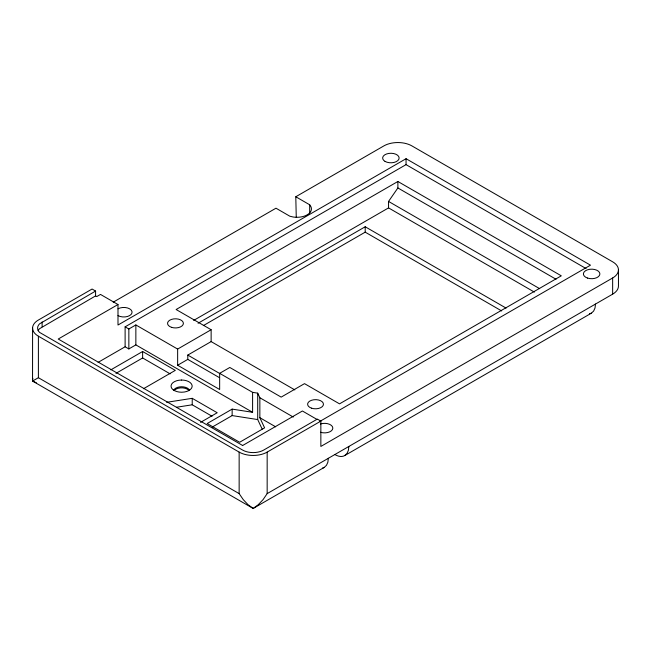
<?xml version="1.0" encoding="UTF-8"?>
<svg xmlns="http://www.w3.org/2000/svg" width="651" height="651" viewBox="0 0 651 651"><rect width="100%" height="100%" fill="white"/><g stroke="black" fill="none" stroke-linecap="round" stroke-linejoin="round"><path stroke-width="0.98" d="M328.34 458.296L327.868 462.21L326.476 465.31L324.263 467.385L253.174 508.447L32.55 381.071L32.591 328.112M36.342 382.764L32.55 381.071L32.851 378.369M348.846 446.456L348.375 450.37L346.991 453.47L344.778 455.545A19.522 11.27 60 0 1 334.964 454.61L334.858 454.536M595.494 304.058L595.022 307.972L593.631 311.072L591.425 313.147L344.778 455.545M618.45 269.896L618.45 286.066A19.807 11.433 0 0 1 612.648 294.154L267.162 493.621L263.061 499.634L258.292 504.688L253.174 508.447L248.031 504.68L243.262 499.634L239.145 493.621L38.393 377.71L38.393 336.201A19.807 11.433 0 0 1 38.393 320.032L92.084 289.028L95.583 291.054L95.583 295.904L39.573 328.69A14.81 8.553 0 0 0 38.092 330.757M193.672 320.406L388.549 207.897L388.549 201.428L397.883 187.952L397.883 181.483L561.292 275.821L339.529 403.856L304.513 383.642L281.167 397.118L229.811 367.473L219.656 373.332L219.656 389.501L177.642 365.244L177.642 349.074L211.136 329.731L211.136 341.596L294.822 389.908M95.583 291.054L39.573 323.84A14.81 8.553 0 0 0 39.573 332.392L242.652 450.085A14.859 8.577 0 0 0 263.663 450.085L317.346 419.089L320.853 421.107L320.853 446.448L612.648 277.977A19.807 11.433 0 0 0 612.648 261.808L411.896 145.897A19.807 11.433 0 0 0 383.878 145.897L295.79 196.757L296.262 217.393M38.393 377.71L32.55 381.071M113.201 302.178L275.975 208.198L289.858 216.222L293.162 217.011A14.525 8.39 0 0 0 310.958 206.741L309.681 204.78L295.79 196.757M319.975 421.343L590.473 265.177L406.053 158.706L117.994 325.02L117.994 304.53L58.232 339.033L242.652 445.504M98.114 362.371L125.114 346.78L125.114 326.835L406.053 164.638L586.079 268.57M125.114 326.835L128.849 328.991L135.856 324.947L177.642 349.074M397.883 181.483L176.12 309.518L211.136 329.731M125.114 346.78L128.849 348.936L135.856 344.892L252.596 412.295L252.596 392.35L219.656 373.332M110.8 369.874L142.618 351.499L175.306 370.37L143.48 388.737M198.075 323.254L365.203 226.768L506.071 308.094M115.959 373.365L142.626 357.969L170.147 373.861M203.356 325.598L365.203 232.155L501.669 310.942M219.306 377.58L187.789 359.385L187.789 355.072L211.136 341.596M177.642 365.244L187.789 359.385M200.541 422.377L217.206 412.75L192.224 398.331L166.664 402.31M252.596 412.295L232.147 409.113L207.164 423.532L239.617 442.273L264.591 427.845L259.855 417.706L259.855 397.753L257.706 393.147L252.596 392.35M212.332 427.023L232.147 415.582L257.706 419.561L262.166 429.107M242.506 445.585L302.414 411.001L317.289 419.594M38.393 336.201L239.145 452.103A19.807 11.433 0 0 0 267.162 452.103L320.853 421.107M589.513 313.749L591.425 313.147M176.494 407.249L192.224 404.8L212.039 416.241M397.883 187.952L556.019 279.246M388.549 201.428L539.655 288.67M388.549 207.897L534.381 292.096M117.994 304.53L100.49 294.423L96.755 296.579L95.583 295.904M187.789 355.072L219.306 373.267M259.855 397.753L293.275 417.047M259.855 417.706L275.674 426.836M612.648 277.977L612.648 294.154M406.053 158.706L406.053 164.638M365.203 226.768L365.203 232.155M309.681 204.78L309.681 212.861M267.162 452.103L267.162 493.621M257.706 393.147L257.706 419.561M239.145 452.103L239.145 493.621M232.147 409.113L232.147 415.582M192.224 398.331L192.224 404.8M142.618 351.499L142.626 357.969M135.856 324.947L135.856 344.892M128.849 328.991L128.849 348.936M42.12 321.92L42.12 326.769M324.263 467.385A19.522 11.27 60 0 1 322.416 468.126M320.463 423.988A8.251 4.769 0 0 1 332.84 428.114A8.251 4.769 0 0 1 320.463 432.248M173.63 390.299A8.251 4.769 0 0 1 181.605 386.759A8.251 4.769 0 0 1 189.579 390.291M174.46 390.218A8.251 4.769 0 0 1 188.757 390.218M117.994 308.843A8.251 4.769 0 0 1 129.663 308.843A8.251 4.769 0 0 1 129.663 315.58A8.251 4.769 0 0 1 117.994 315.58M181.605 380.038L178.87 380.249A10.562 6.103 0 0 0 171.132 386.938A10.562 6.103 0 0 0 181.605 392.236L184.339 392.024A10.562 6.103 0 0 0 192.078 385.335A10.562 6.103 0 0 0 181.605 380.038M385.05 161.399A8.251 4.769 0 0 0 398.851 159.267A8.251 4.769 0 0 0 388.745 153.424A8.251 4.769 0 0 0 385.05 161.399M587.511 278.067A8.251 4.769 0 0 0 599.888 273.933A8.251 4.769 0 0 0 587.511 269.807A8.251 4.769 0 0 0 587.511 278.067M311.577 408.193A7.926 4.573 0 0 0 323.457 404.23A7.926 4.573 0 0 0 311.577 400.267A7.926 4.573 0 0 0 311.577 408.193M171.514 327.331A7.926 4.573 0 0 0 183.395 323.368A7.926 4.573 0 0 0 171.514 319.405A7.926 4.573 0 0 0 171.514 327.331"/></g></svg>
